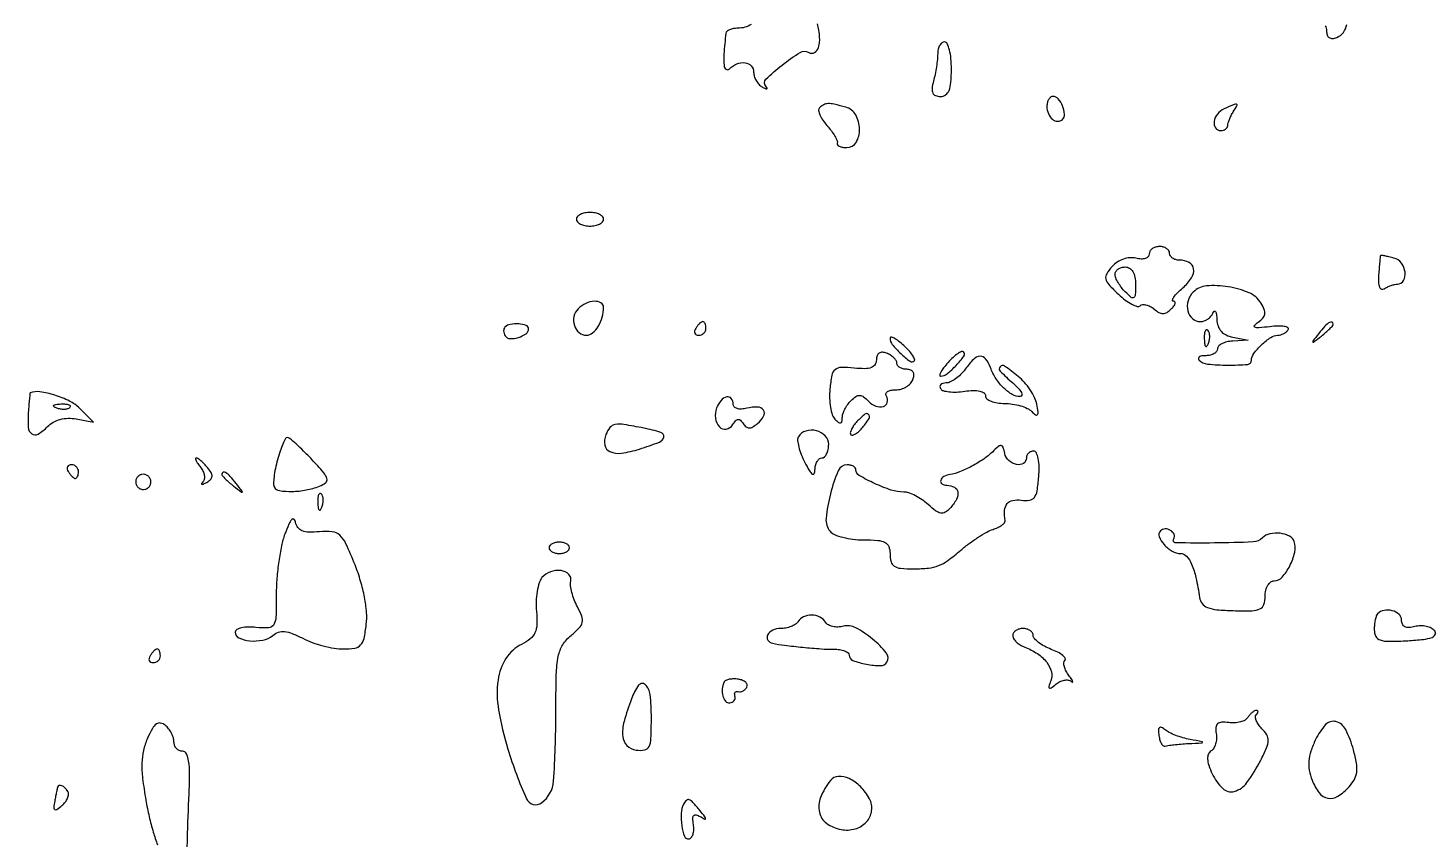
# Model space of a CAD drawing. Extents: x 0 to 5034, y 0 to 2560.
# Drawn here: x 3546.6 to 3751.9, y 1059 to 1178 of the extents above; entities that cross this region are included whole.
import ezdxf

# ---------------------------------------------------------------- set-up
doc = ezdxf.new("R2010")
doc.units = 0

msp = doc.modelspace()

# ---------------------------------------------------------------- linework, layer by layer
for points in [[(3652.640187, 1178.571598, -0.143217), (3650.685549, 1178, 0.04229), (3650.034408, 1177.944828, 0.058163), (3649.471265, 1177.779687, 0.072901), (3649.073091, 1177.53721, 0.195007), (3648.918758, 1177.25, 0.007854), (3648.637453, 1174.20739, 0.042918), (3648.652804, 1172.556579, 0.198732), (3648.950139, 1171.995671, 0.386831), (3649.417756, 1172.017756, -0.09543), (3650.551606, 1172.785358, -0.133839), (3651.756418, 1172.953584, -0.180009), (3652.644846, 1172.487019, -0.184818), (3653, 1171.559017, 0.076145), (3653.092602, 1170.954476, 0.055195), (3653.367188, 1170.330016, 0.055185), (3653.771811, 1169.780631, 0.076031), (3654.25, 1169.398692, 0.017104), (3654.701368, 1169.159104, 0.160169), (3654.916444, 1169.129641, 0.526853), (3654.96091, 1169.229347, 0.046402), (3654.763426, 1169.492915, -0.402328), (3654.793255, 1170.512301, -0.027782), (3657.164845, 1172.596423, -0.027322), (3659.810767, 1174.448824, -0.284778), (3661.08015, 1174.450465, 0.27196), (3661.905249, 1174.431898, 0.193797), (3662.500008, 1175.168334, 0.091159), (3662.677567, 1176.709501, 0.044728), (3662.368589, 1178.66756, 0.006719)], [(3736.822829, 1178.362708, -0.121584), (3737, 1177.644884, 0.080283), (3737.100868, 1177.020731, 0.166347), (3737.39607, 1176.632508, 0.163714), (3737.871107, 1176.502849, 0.077231), (3738.5, 1176.638374, 0.141983), (3739.472956, 1177.3757, 0.12377), (3739.964872, 1178.559129, 0.17433)], [(3570.015331, 1055.336438, -0.020218), (3569.971131, 1059.100505, -0.004136), (3570.217052, 1065.751064, 0.010717), (3570.287126, 1068.694784, 0.038989), (3570.146019, 1070.558416, 0.072392), (3569.811967, 1071.645848, 0.290011), (3569.25, 1072.001064, -0.109441), (3568.773121, 1072.106284, -0.099916), (3568.367188, 1072.404969, -0.095279), (3568.094958, 1072.851699, -0.089565), (3568, 1073.377555, 0.076584), (3567.906769, 1073.982668, 0.044465), (3567.623461, 1074.662953, 0.04323), (3567.208693, 1075.310208, 0.055501), (3566.718165, 1075.818939, 0.124682), (3566.0359, 1076.144012, 0.210864), (3565.428412, 1076.008752, 0.107308), (3564.827056, 1075.326251, 0.022945), (3564.117872, 1073.904163, 0.048243), (3563.528613, 1072.127849, 0.04915), (3563.29549, 1070.282689, 0.036852), (3563.400296, 1068.016498, 0.013619), (3563.869263, 1064.851925, 0.013244), (3564.363412, 1062.424745, 0.015538), (3564.963506, 1060.154359, 0.014545), (3565.581598, 1058.280195, 0.086483)]]:
    msp.add_lwpolyline(points, format="xyb")
for points in [[(3679.986345, 1174.25, -0.024706), (3679.938811, 1173.419939, -0.011588), (3679.799577, 1172.353125, -0.01145), (3679.601675, 1171.239365, -0.015772), (3679.369714, 1170.25, 0.035681), (3679.162127, 1169.173554, 0.136451), (3679.26462, 1168.5047, 0.199763), (3679.663717, 1168.130525, 0.089952), (3680.383369, 1168, 0.152451), (3681.143897, 1168.237405, 0.146424), (3681.648961, 1168.86857, 0.076801), (3681.923989, 1170.039046, 0.019374), (3682, 1172, 0.023598), (3681.92761, 1173.532944, 0.037669), (3681.70625, 1174.825, 0.04382), (3681.387127, 1175.748945, 0.295869), (3681, 1176, 0.169904), (3680.617382, 1175.866119, 0.093421), (3680.289739, 1175.485938, 0.074343), (3680.065702, 1174.91943, 0.055151)], [(3662.664485, 1166.331152, 0.234102), (3662.531619, 1165.937451, 0.065008), (3662.706814, 1165.290036, 0.051094), (3663.125595, 1164.516509, 0.034327), (3663.747818, 1163.726164, -0.022068), (3664.400583, 1162.937565, -0.03007), (3664.911859, 1162.169293, -0.03045), (3665.24351, 1161.510175, -0.196228), (3665.25, 1161.145012, 0.270003), (3665.288961, 1160.899951, 0.114844), (3665.561838, 1160.689472, 0.069812), (3666.043142, 1160.546405, 0.037401), (3666.662639, 1160.5, 0.264014), (3668.024288, 1161.272859, 0.141076), (3668.533499, 1163.202562, 0.122083), (3667.960608, 1165.311357, 0.20273), (3666.53043, 1166.427133, 0.009729), (3664.799892, 1166.856193, 0.06218), (3663.902296, 1166.945688, 0.116115), (3663.273482, 1166.781089, 0.074685)], [(3696, 1166.559017, 0.09848), (3696.213704, 1165.484534, 0.119858), (3696.817565, 1164.658465, 0.164168), (3697.58897, 1164.354327, 0.211971), (3698.291619, 1164.624952, 0.218914), (3698.58367, 1165.414306, 0.079214), (3698.298867, 1166.605117, 0.079209), (3697.65787, 1167.648401, 0.218838), (3696.893011, 1168, 0.15858), (3696.552406, 1167.889187, 0.097032), (3696.262322, 1167.576711, 0.078855), (3696.066453, 1167.110074, 0.060079)], [(3721.978997, 1166.179715, 0.120989), (3720.998254, 1165.416875, 0.130586), (3720.516974, 1164.307178, 0.194504), (3720.735267, 1163.394196, 0.242569), (3721.5, 1163, 0.073145), (3721.883267, 1163.05637, 0.086253), (3722.210748, 1163.220313, 0.098296), (3722.43258, 1163.463938, 0.131305), (3722.515313, 1163.75, -0.068485), (3722.574396, 1164.122815, -0.022619), (3722.759278, 1164.646875, -0.022043), (3723.019406, 1165.216374, -0.023301), (3723.32433, 1165.75, 0.011978), (3723.87078, 1166.657952, 0.476735), (3723.796493, 1166.848404, 0.180431), (3723.471187, 1166.832825, 0.003847)], [(3627, 1150, 0.191087), (3627.151477, 1149.618118, 0.088204), (3627.5875, 1149.29375, 0.068025), (3628.234582, 1149.073693, 0.048028), (3629, 1149, 0.048028), (3629.765418, 1149.073693, 0.068025), (3630.4125, 1149.29375, 0.088204), (3630.848523, 1149.618118, 0.191087), (3631, 1150, 0.191087), (3630.848523, 1150.381882, 0.088204), (3630.4125, 1150.70625, 0.068025), (3629.765418, 1150.926307, 0.048028), (3629, 1151, 0.048028), (3628.234582, 1150.926307, 0.068025), (3627.5875, 1150.70625, 0.088204), (3627.151477, 1150.381882, 0.191087)], [(3711, 1144.883369, -0.195066), (3710.844363, 1144.499613, -0.124829), (3710.42919, 1144.244018, -0.087269), (3709.800753, 1144.162263, -0.052811), (3709.056817, 1144.274891, 0.085066), (3708.18041, 1144.350497, 0.062439), (3707.224194, 1144.148302, 0.060097), (3706.310351, 1143.703308, 0.065602), (3705.558311, 1143.064433, 0.045998), (3704.765911, 1142.008189, 0.197231), (3704.641374, 1141.247316, 0.131443), (3705.075918, 1140.429901, 0.016653), (3706.497551, 1139.002301, 0.02582), (3707.50142, 1138.152351, 0.040381), (3708.453779, 1137.541633, 0.04814), (3709.236782, 1137.216762, 0.277426), (3709.654048, 1137.320714, -0.175442), (3710.010671, 1137.487756, -0.081264), (3710.528203, 1137.450703, -0.065427), (3711.121749, 1137.224364, -0.049476), (3711.700372, 1136.833706, 0.048345), (3712.427789, 1136.340196, 0.126394), (3713.035454, 1136.186302, 0.136223), (3713.613169, 1136.348799, 0.060179), (3714.242382, 1136.842382, 0.035183), (3714.629114, 1137.287738, 0.09716), (3714.809378, 1137.65995, 0.232736), (3714.761839, 1137.89443, 0.232413), (3714.54699, 1138, -0.487831), (3714.416816, 1138.16667, -0.094273), (3714.60397, 1138.57191, -0.041272), (3715.135101, 1139.198489, -0.01768), (3715.938808, 1139.946928, 0.06912), (3717.202086, 1141.392142, 0.177459), (3717.512567, 1142.723891, 0.246619), (3716.871921, 1143.64876, 0.120936), (3715.440983, 1144, -0.067639), (3714.890182, 1144.074854, -0.08433), (3714.423289, 1144.29375, -0.09965), (3714.111069, 1144.61866, -0.142666), (3714, 1145, 0.148195), (3713.884432, 1145.381354, 0.098894), (3713.559375, 1145.70625, 0.082425), (3713.073457, 1145.925306, 0.064853), (3712.5, 1146, 0.072803), (3711.926814, 1145.916096, 0.087528), (3711.440625, 1145.67199, 0.100509), (3711.115603, 1145.30919, 0.133328)], [(3744.918758, 1144.65638, 0.094071), (3744.881452, 1144.532066, 0.001359), (3744.803101, 1143.760793, 0.003689), (3744.721031, 1142.862843, 0.002418), (3744.639115, 1141.827171, 0.028419), (3744.620675, 1140.759522, 0.08814), (3744.774067, 1140.058368, 0.209436), (3745.074256, 1139.769207, 0.234695), (3745.470357, 1139.811858, -0.033081), (3745.930864, 1140.064734, -0.025327), (3746.463289, 1140.280727, -0.025891), (3746.984524, 1140.432292, -0.053622), (3747.404671, 1140.484687, 0.265995), (3748.285344, 1141.008854, 0.162756), (3748.521709, 1142.229384, 0.126107), (3747.977331, 1143.583352, 0.172132), (3746.898302, 1144.316344, 0.008205), (3746.164724, 1144.495372, 0.013212), (3745.533761, 1144.621002, 0.00693), (3745.010378, 1144.703455, 0.31869)], [(3709, 1140.428571, -0.011727), (3708.964852, 1138.930192, -0.229834), (3708.75, 1138.535714, -0.34307), (3708.376683, 1138.550927, -0.020927), (3707.5, 1139.357143, -0.032161), (3706.925966, 1140.010186, -0.032192), (3706.440625, 1140.73125, -0.03396), (3706.10227, 1141.413868, -0.098387), (3706, 1141.928571, -0.138775), (3706.115627, 1142.337148, -0.100075), (3706.440625, 1142.685268, -0.085667), (3706.926711, 1142.919674, -0.069717), (3707.5, 1143, -0.142149), (3708.124838, 1142.818697, -0.12005), (3708.604167, 1142.321429, -0.087552), (3708.902949, 1141.51151, -0.044719)], [(3717.468523, 1139.325666, 0.125274), (3716.704023, 1138.039077, 0.132302), (3716.669051, 1136.571441, 0.154278), (3717.356248, 1135.438922, 0.181778), (3718.523655, 1135, 0.086029), (3719.062027, 1135.093322, 0.06511), (3719.596779, 1135.367188, 0.06462), (3720.04707, 1135.772117, 0.081631), (3720.337719, 1136.25, -0.122713), (3720.534399, 1136.521041, -0.455497), (3720.717133, 1136.492306, -0.109892), (3720.85991, 1136.090069, -0.021501), (3720.921053, 1135.319551, 0.073878), (3721.101091, 1134.350425, 0.099491), (3721.55067, 1133.582234, 0.096852), (3722.272871, 1133.033366, 0.06672), (3723.25, 1132.705733), (3725.5, 1132.272364), (3723.25, 1132.136182, 0.042203), (3722.388702, 1132.010581, 0.059684), (3721.660937, 1131.746253, 0.076309), (3721.165716, 1131.392756, 0.202329), (3721, 1131, -0.163305), (3720.872, 1130.618547, -0.096011), (3720.510417, 1130.29375, -0.077243), (3719.970776, 1130.074296, -0.05808), (3719.333333, 1130, 0.037346), (3718.736752, 1129.955378, 0.105093), (3718.347008, 1129.809242, 0.242365), (3718.222203, 1129.594803, 0.212339), (3718.316056, 1129.35061, 0.174159), (3719.560062, 1128.764136, 0.022975), (3722.518859, 1128.616845, 0.019641), (3725.443545, 1128.720656, 0.392694), (3726.000598, 1129.321429, -0.163419), (3726.331246, 1130.308453, -0.040872), (3727.478988, 1131.59376, -0.041201), (3728.829181, 1132.680756, -0.149977), (3729.869554, 1133, 0.071014), (3730.294351, 1133.060639, 0.05281), (3730.733268, 1133.240598, 0.053331), (3731.119706, 1133.505648, 0.077523), (3731.38817, 1133.819056, 0.420001), (3731.31939, 1134.098081, 0.094205), (3730.806503, 1134.282978, 0.047824), (3729.889654, 1134.340419, 0.022091), (3728.697187, 1134.248201, -0.008757), (3727.094074, 1134.081132, -0.113826), (3726.504134, 1134.164478, -0.529989), (3726.445099, 1134.417673, -0.054518), (3727, 1134.900679, 0.059421), (3727.677647, 1135.502269, 0.148142), (3727.952101, 1136.097656, 0.131761), (3727.865364, 1136.792322, 0.042844), (3727.391174, 1137.721533, 0.154052), (3725.64397, 1139.216016, 0.060478), (3722.564111, 1140.105266, 0.060869), (3719.413025, 1140.227238, 0.177453)], [(3627.278145, 1136.878145, 0.141741), (3626.655725, 1135.749012, 0.132621), (3626.710515, 1134.42999, 0.144227), (3627.406255, 1133.394682, 0.174907), (3628.5, 1133, 0.179138), (3629.384132, 1133.327265, 0.078215), (3630.207596, 1134.29377, 0.067999), (3630.798121, 1135.638615, 0.069604), (3631, 1137.081787, 0.271986), (3630.611034, 1137.74394, 0.14174), (3629.646323, 1137.966713, 0.095647), (3628.380278, 1137.649668, 0.08755)], [(3616.527186, 1134.193853, 0.126718), (3616.384342, 1133.951895, 0.07666), (3616.341558, 1133.61998, 0.068433), (3616.401535, 1133.251796, 0.063947), (3616.559212, 1132.904194, 0.251502), (3617.262296, 1132.49748, 0.081215), (3618.495327, 1132.659209, 0.080596), (3619.619821, 1133.207039, 0.24382), (3620, 1133.940322, 0.321455), (3619.652963, 1134.424334, 0.063543), (3618.544228, 1134.648844, 0.058963), (3617.30547, 1134.593169, 0.156944)], [(3644.5, 1134, 0.082592), (3644.343488, 1133.6179, 0.161196), (3644.3746, 1133.29375, 0.182303), (3644.586039, 1133.078288, 0.108972), (3644.940983, 1133, 0.093332), (3645.345238, 1133.076123, 0.09642), (3645.688914, 1133.29375, 0.099167), (3645.918938, 1133.618444, 0.105053), (3646, 1134, 0.042167), (3645.967655, 1134.382849, 0.061769), (3645.870461, 1134.70625, 0.081139), (3645.727648, 1134.92554, 0.210953), (3645.559017, 1135, 0.151918), (3645.34829, 1134.934461, 0.038439), (3645.066025, 1134.70625, 0.035638), (3644.768994, 1134.382774, 0.029505)], [(3719.078947, 1132.416667, 0.018894), (3719.137993, 1131.670344, 0.168741), (3719.279315, 1131.37858, 0.470617), (3719.461564, 1131.395823, 0.054073), (3719.683114, 1131.8125, 0.051402), (3719.839148, 1132.359369, 0.05415), (3719.876576, 1132.916927, 0.060344), (3719.797407, 1133.402231, 0.126455), (3719.604167, 1133.729167, 0.296942), (3719.385309, 1133.77538, 0.208169), (3719.200665, 1133.592839, 0.077125), (3719.089945, 1133.112848, 0.028489)], [(3735.872445, 1133.25, 0.001576), (3734.99236, 1132.120493, 0.377591), (3735, 1132, 0.377591), (3735.120493, 1131.99236, 0.001576), (3736.25, 1132.872445, 0.012436), (3736.920402, 1133.425681, 0.017649), (3737.485938, 1133.952641, 0.013803), (3737.91885, 1134.410139, 0.184603), (3738, 1134.622445, 0.307699), (3737.806605, 1134.90695, 0.241985), (3737.426111, 1134.869516, 0.065617), (3736.76332, 1134.306759, 0.017685)], [(3673, 1132.583559, 0.171742), (3673.331997, 1131.645514, 0.033166), (3674.573766, 1130.303555, 0.030856), (3675.926539, 1129.172992, 0.370665), (3676.55375, 1129.220417, 0.312473), (3676.606528, 1129.510985, 0.042906), (3676.288273, 1130.07755, 0.036839), (3675.741933, 1130.765449, 0.0226), (3675.006131, 1131.494452, 0.018783), (3674.235479, 1132.140936, 0.040791), (3673.589301, 1132.56328, 0.078427), (3673.159202, 1132.715826, 0.469284)], [(3671, 1129.393249, -0.139493), (3670.801894, 1128.696971, -0.165915), (3670.276446, 1128.265444, -0.090935), (3669.316022, 1128.093292, -0.023947), (3667.75, 1128.174634, 0.025407), (3665.810719, 1128.269691, 0.178119), (3664.937499, 1127.946614, 0.170822), (3664.462043, 1127.126728, 0.022961), (3664.177158, 1125.122842, 0.031458), (3664.132688, 1123.751318, 0.034135), (3664.264298, 1122.422577, 0.036398), (3664.53546, 1121.313229, 0.118779), (3664.927158, 1120.672842, 0.030703), (3665.435811, 1120.223095, 0.214621), (3665.75, 1120.146276, 0.303498), (3665.943707, 1120.334995, 0.052326), (3666, 1120.871429, -0.078275), (3666.091201, 1121.450428, -0.03809), (3666.375545, 1122.14492, -0.036582), (3666.789191, 1122.838316, -0.043625), (3667.278451, 1123.421308, -0.045358), (3667.99312, 1124.016874, -0.161523), (3668.557497, 1124.181495, -0.155712), (3669.121292, 1123.978622, -0.041294), (3669.838398, 1123.327912, 0.113633), (3670.898214, 1122.613473, 0.162059), (3672.023108, 1122.56223, 0.2682), (3672.598639, 1123.154664, 0.202823), (3672.457295, 1124.069098, -0.207438), (3672.406083, 1124.421036, -0.179816), (3672.624377, 1124.726548, -0.102123), (3673.126303, 1124.933466, -0.046904), (3673.833994, 1125, 0.07063), (3674.623256, 1125.11205, 0.063468), (3675.381698, 1125.440625, 0.066821), (3675.996109, 1125.926422, 0.100819), (3676.361626, 1126.5, 0.075244), (3676.496694, 1127.114961, 0.151899), (3676.382077, 1127.592642, 0.166113), (3676.027855, 1127.893789, 0.094119), (3675.468615, 1128, -0.058897), (3674.90695, 1128.066391, -0.07791), (3674.431406, 1128.262322, -0.096447), (3674.112855, 1128.552385, -0.161346), (3674, 1128.893011, 0.13875), (3673.891374, 1129.276919, 0.061199), (3673.559375, 1129.692784, 0.053891), (3673.073796, 1130.075237, 0.048303), (3672.5, 1130.361626, 0.076526), (3671.875542, 1130.497111, 0.159883), (3671.399677, 1130.372464, 0.166535), (3671.102597, 1129.995543, 0.084563)], [(3681.505548, 1129.006131, 0.018783), (3680.859064, 1128.235479, 0.040791), (3680.43672, 1127.589301, 0.078427), (3680.284174, 1127.159202, 0.469284), (3680.416441, 1127, 0.171742), (3681.354486, 1127.331997, 0.033166), (3682.696445, 1128.573766, 0.030856), (3683.827008, 1129.926539, 0.370665), (3683.779583, 1130.55375, 0.312473), (3683.489015, 1130.606528, 0.042906), (3682.92245, 1130.288273, 0.036839), (3682.234551, 1129.741933, 0.0226)], [(3684, 1128, -0.040014), (3683.349529, 1127.234762, -0.040678), (3682.588814, 1126.5875, -0.043961), (3681.835347, 1126.140124, -0.112458), (3681.220224, 1126, 0.063789), (3680.745292, 1125.939162, 0.134967), (3680.426357, 1125.755227, 0.191536), (3680.310946, 1125.482916, 0.144993), (3680.396955, 1125.166731, 0.190128), (3680.790281, 1124.872993, 0.039397), (3681.654849, 1124.709473, 0.036223), (3682.752721, 1124.670198, 0.027275), (3683.955972, 1124.78023, -0.029017), (3685.202663, 1124.88986, -0.061407), (3686.16687, 1124.799964, -0.097873), (3686.780421, 1124.532749, -0.246021), (3687, 1124.113499, 0.227402), (3687.204522, 1123.687061, 0.074612), (3687.8225, 1123.32709, 0.056802), (3688.727747, 1123.081401, 0.037903), (3689.8, 1123, -0.03742), (3690.958296, 1122.913192, -0.034529), (3692.123124, 1122.654376, -0.036353), (3693.128678, 1122.275486, -0.088323), (3693.776591, 1121.823409, 0.036173), (3694.348514, 1121.328751, 0.420848), (3694.612021, 1121.370175, 0.190697), (3694.707595, 1121.758536, 0.013672), (3694.524149, 1122.874607, 0.065686), (3694.195231, 1123.862392, 0.033841), (3693.546237, 1124.995157, 0.03294), (3692.708588, 1126.088408, 0.042499), (3691.797558, 1126.965118, 0.017853), (3689.806604, 1128.464726, 0.388523), (3689.140239, 1128.376729, 0.388808), (3689.169312, 1127.705529, 0.017856), (3690.992686, 1126.006343, -0.02463), (3691.798996, 1125.234288, -0.065244), (3692.266799, 1124.589363, -0.183464), (3692.320785, 1124.18995, -0.348753), (3692.081581, 1124, -0.130808), (3690.913233, 1124.31098, -0.063281), (3689.669334, 1125.250081, -0.056358), (3688.544499, 1126.626548, -0.052689), (3687.725431, 1128.25, 0.070513), (3687.021727, 1129.52968, 0.253808), (3686.203688, 1129.904962, 0.183565), (3685.231584, 1129.459023, 0.038291)], [(3546.918758, 1124.533022, 0.277193), (3546.883177, 1124.485621, 0.000809), (3546.801169, 1123.680413, 0.004248), (3546.716974, 1122.761646, 0.002601), (3546.632537, 1121.676895, 0.035462), (3546.629069, 1119.49211, 0.220348), (3547.155486, 1118.535505, 0.30667), (3548.070995, 1118.499935, 0.057338), (3549.457283, 1119.60014, -0.070014), (3550.301601, 1120.236149, -0.060681), (3551.330048, 1120.652399, -0.058252), (3552.469746, 1120.821148, -0.054932), (3553.6412, 1120.728257), (3556.206594, 1120.237851), (3554.154163, 1122.290281, 0.081763), (3552.678255, 1123.348932, 0.039645), (3550.515257, 1124.212419, 0.038843), (3548.341671, 1124.705162, 0.133623)], [(3647.574206, 1122.332783, 0.124714), (3647.39521, 1120.826271, 0.158683), (3647.993908, 1119.569683, 0.250724), (3648.990457, 1119.239318, 0.214714), (3649.916641, 1119.865122, -0.041863), (3650.349651, 1120.450048, -0.183449), (3650.723035, 1120.647771, -0.225382), (3651.082698, 1120.528895, -0.063748), (3651.464028, 1120.058204, 0.076923), (3651.882124, 1119.568934, 0.180221), (3652.32666, 1119.404891, 0.135902), (3652.860259, 1119.554435, 0.03735), (3653.578017, 1120.064749, 0.090169), (3654.46811, 1121.12533, 0.291784), (3654.424715, 1122.002406, 0.236326), (3653.548896, 1122.468905, 0.070381), (3651.999004, 1122.289489, -0.049856), (3651.224988, 1122.167635, -0.086541), (3650.580515, 1122.242817, -0.126681), (3650.158725, 1122.496111, -0.196983), (3650, 1122.883369, 0.165673), (3649.716095, 1123.716674, 0.292232), (3649.057068, 1123.953837, 0.16621), (3648.216869, 1123.435697, 0.08077)], [(3552.729167, 1122.395833, -0.126455), (3552.402231, 1122.202593, -0.060344), (3551.916927, 1122.123424, -0.05415), (3551.359369, 1122.160852, -0.051402), (3550.8125, 1122.316886, -0.054073), (3550.395823, 1122.538436, -0.470617), (3550.37858, 1122.720685, -0.168741), (3550.670344, 1122.862007, -0.018894), (3551.416667, 1122.921053, -0.028489), (3552.112848, 1122.910055, -0.077125), (3552.592839, 1122.799335, -0.208169), (3552.77538, 1122.614691, -0.296942)], [(3668.14912, 1120.333354, 0.030784), (3667.665016, 1119.738815, 0.046872), (3667.32971, 1119.164101, 0.058712), (3667.173119, 1118.687077, 0.251429), (3667.256619, 1118.410048, 0.277016), (3667.523352, 1118.343381, 0.06589), (3667.957819, 1118.54114, 0.049393), (3668.474366, 1118.939923, 0.03049), (3669, 1119.5, 0.033056), (3669.933817, 1120.789846, 0.352711), (3669.862978, 1121.389296, 0.383541), (3669.290482, 1121.413651, 0.033993)], [(3631.335833, 1118.432783, 0.132139), (3631.174741, 1116.884179, 0.256307), (3631.916205, 1115.930623, 0.139363), (3633.622689, 1115.705571, 0.039851), (3636.25, 1116.308221, 0.014756), (3639.184333, 1117.328569, 0.256832), (3639.816396, 1118.073157, 0.38898), (3639.411626, 1118.747044, 0.022644), (3636.875, 1119.375, 0.009138), (3633.978755, 1119.899395, 0.08252), (3632.695742, 1119.894491, 0.180039), (3631.929919, 1119.451167, 0.081021)], [(3659.564324, 1118.104078, 0.166079), (3659.444046, 1117.57716, 0.034908), (3659.610522, 1116.632948, 0.033038), (3659.969884, 1115.512471, 0.026088), (3660.499146, 1114.354078, 0.01323), (3661.180181, 1113.128492, 0.100571), (3661.620441, 1112.640598, 0.482926), (3661.881516, 1112.711053, 0.10132), (3661.993839, 1113.25, -0.055175), (3662.070324, 1113.919433, -0.074587), (3662.29194, 1114.485938, -0.093877), (3662.617977, 1114.866026, -0.170265), (3663, 1115, 0.191087), (3663.381882, 1115.151477, 0.088204), (3663.70625, 1115.5875, 0.068025), (3663.926307, 1116.234582, 0.048028), (3664, 1117, 0.194258), (3663.499361, 1118.23997, 0.140762), (3662.195576, 1118.992779, 0.136497), (3660.659858, 1118.950741, 0.181592)], [(3583.175399, 1114.75, 0.016288), (3582.867916, 1113.450637, 0.020737), (3582.673725, 1112.234375, 0.019204), (3582.594273, 1111.223761, 0.136488), (3582.705824, 1110.75, 0.234132), (3583.476171, 1110.213569, 0.041457), (3585.284334, 1110.095096, 0.041525), (3587.39704, 1110.308016, 0.047925), (3589.342282, 1110.865742, 0.077803), (3590.241944, 1111.393222, 0.301189), (3590.423826, 1111.980954, 0.108394), (3589.950281, 1112.845877, 0.008623), (3588.191072, 1114.795457, 0.008854), (3587.002722, 1116.02327, 0.01291), (3585.909423, 1117.058665, 0.008389), (3584.970328, 1117.875043, 0.176506), (3584.627382, 1118, 0.274204), (3584.360456, 1117.841714, 0.020036), (3583.965655, 1117.045312, 0.023498), (3583.554617, 1115.995455, 0.015313)], [(3688, 1115.872639, -0.04767), (3686.73287, 1114.83754, -0.025019), (3684.985573, 1113.790979, -0.024759), (3683.197169, 1112.948771, -0.065539), (3681.833333, 1112.586367, 0.09059), (3680.897828, 1112.287194, 0.196279), (3680.423986, 1111.716522, 0.337929), (3680.605271, 1111.214333, 0.144136), (3681.333333, 1111, -0.123958), (3682.433961, 1110.72288, -0.240518), (3682.936956, 1109.996126, -0.162749), (3682.727339, 1108.902203, -0.059913), (3681.787106, 1107.61718, -0.072332), (3681.076116, 1107.048057, -0.176563), (3680.425925, 1106.929012, -0.120099), (3679.681638, 1107.250282, -0.025876), (3678.598544, 1108.159386, 0.036115), (3677.723605, 1108.863774, 0.032915), (3676.729683, 1109.45932, 0.034511), (3675.768189, 1109.871537, 0.084205), (3675.010803, 1110, -0.079631), (3673.17855, 1110.293671, -0.029172), (3670.731173, 1111.26036, -0.022675), (3668.487098, 1112.428217, -0.264738), (3668.007802, 1113.25, 0.167496), (3667.905828, 1113.536169, 0.093697), (3667.622353, 1113.779687, 0.074927), (3667.201912, 1113.94436, 0.05599), (3666.706592, 1114, 0.301203), (3665.407434, 1113.139293, 0.037121), (3664.261025, 1109.752061, 0.03827), (3663.621225, 1106.146903, 0.200593), (3664.19777, 1104.261702, 0.122431), (3664.858988, 1103.775105, 0.035006), (3666.07633, 1103.370625, 0.032982), (3667.561287, 1103.092939, 0.02974), (3669.122445, 1103, -0.018449), (3671.193089, 1102.92357, -0.100943), (3672.265306, 1102.621053, -0.182766), (3672.808795, 1102.017467, -0.093146), (3673, 1101, 0.059941), (3673.1456, 1099.789839, 0.192315), (3673.60827, 1099.141031, 0.123975), (3674.54342, 1098.826302, 0.019491), (3676.5, 1098.75, 0.025364), (3678.641794, 1098.858719, 0.069053), (3680.113567, 1099.217827, 0.063914), (3681.495672, 1099.981621, 0.019443), (3683.372282, 1101.472645, -0.017741), (3684.608259, 1102.461545, -0.01628), (3685.946444, 1103.390395, -0.016533), (3687.19431, 1104.140341, -0.050229), (3688.101969, 1104.532364, 0.033246), (3688.806024, 1104.808523, 0.047082), (3689.384941, 1105.151121, 0.056918), (3689.771141, 1105.505297, 0.217417), (3689.861265, 1105.81094, -0.051578), (3689.802586, 1107.339783, -0.153036), (3690.176186, 1108.307543, -0.182387), (3690.98197, 1108.788204, -0.078965), (3692.25, 1108.812858, 0.066626), (3693.46323, 1108.806663, 0.203389), (3694.159241, 1109.213772, 0.121695), (3694.5612, 1110.169722, 0.018318), (3694.810365, 1112.25, 0.024401), (3694.860727, 1113.740147, 0.045629), (3694.732922, 1114.939045, 0.063099), (3694.461775, 1115.747962, 0.287917), (3694.060365, 1116, 0.093209), (3693.655593, 1115.923882, 0.096383), (3693.311482, 1115.70625, 0.099191), (3693.08117, 1115.381555, 0.10519), (3693, 1115, -0.261449), (3692.554832, 1114.206846, -0.191893), (3691.540015, 1114.033981, -0.135623), (3690.407483, 1114.623668, -0.159035), (3689.823324, 1115.678593, 0.029563), (3689.591442, 1116.589017, 0.297397), (3689.302044, 1116.82504, 0.208518), (3688.884166, 1116.693427, 0.01599)], [(3571.868879, 1113.657991, -0.059816), (3572.239506, 1113.083858, -0.070874), (3572.437715, 1112.469816, -0.083091), (3572.440463, 1111.911524, -0.144798), (3572.241324, 1111.497665, 0.051532), (3572.050748, 1111.237981, 0.539115), (3572.099215, 1111.139852, 0.145908), (3572.32953, 1111.17859, 0.016746), (3572.798558, 1111.428702, 0.06466), (3573.372512, 1111.867315, 0.184594), (3573.57584, 1112.31771, 0.150137), (3573.445068, 1112.854248, 0.03892), (3572.926114, 1113.589028, 0.019407), (3572.441126, 1114.129294, 0.024812), (3571.952218, 1114.585527, 0.024047), (3571.517621, 1114.918068, 0.152428), (3571.255111, 1115, 0.437369), (3571.155018, 1114.891735, 0.087861), (3571.229155, 1114.605785, 0.04512), (3571.476182, 1114.173471, 0.020857)], [(3552.5, 1113, 0.029505), (3552.768994, 1112.617226, 0.035638), (3553.066025, 1112.29375, 0.038439), (3553.34829, 1112.065539, 0.151918), (3553.559017, 1112, 0.210953), (3553.727648, 1112.07446, 0.081139), (3553.870461, 1112.29375, 0.061769), (3553.967655, 1112.617151, 0.042167), (3554, 1113, 0.105053), (3553.918938, 1113.381556, 0.099167), (3553.688914, 1113.70625, 0.09642), (3553.345238, 1113.923877, 0.093332), (3552.940983, 1114, 0.108972), (3552.586039, 1113.921712, 0.182303), (3552.3746, 1113.70625, 0.161196), (3552.343488, 1113.3821, 0.082592)], [(3575, 1112.622445, 0.184603), (3575.08115, 1112.410139, 0.013803), (3575.514062, 1111.952641, 0.017649), (3576.079598, 1111.425681, 0.012436), (3576.75, 1110.872445, 0.001576), (3577.879507, 1109.99236, 0.377591), (3578, 1110, 0.377591), (3578.00764, 1110.120493, 0.001576), (3577.127555, 1111.25, 0.017685), (3576.23668, 1112.306759, 0.065617), (3575.573889, 1112.869516, 0.241985), (3575.193395, 1112.90695, 0.307699)], [(3562.552786, 1112.08541, 0.099038), (3562.401684, 1111.679226, 0.097945), (3562.417584, 1111.244476, 0.097945), (3562.597789, 1110.848514, 0.099038), (3562.91459, 1110.552786, 0.099038), (3563.320774, 1110.401684, 0.097945), (3563.755524, 1110.417584, 0.097945), (3564.151486, 1110.597789, 0.099038), (3564.447214, 1110.91459, 0.099038), (3564.598316, 1111.320774, 0.097945), (3564.582416, 1111.755524, 0.097945), (3564.402211, 1112.151486, 0.099038), (3564.08541, 1112.447214, 0.099038), (3563.679226, 1112.598316, 0.097945), (3563.244476, 1112.582416, 0.097945), (3562.848514, 1112.402211, 0.099038)], [(3589.078947, 1108.416667, 0.018894), (3589.137993, 1107.670344, 0.168741), (3589.279315, 1107.37858, 0.470617), (3589.461564, 1107.395823, 0.054073), (3589.683114, 1107.8125, 0.051402), (3589.839148, 1108.359369, 0.05415), (3589.876576, 1108.916927, 0.060344), (3589.797407, 1109.402231, 0.126455), (3589.604167, 1109.729167, 0.296942), (3589.385309, 1109.77538, 0.208169), (3589.200665, 1109.592839, 0.077125), (3589.089945, 1109.112848, 0.028489)], [(3584.25, 1103.824992, 0.03525), (3583.769623, 1102.126106, 0.015686), (3583.367188, 1099.832961, 0.015436), (3583.091371, 1097.369222, 0.020157), (3583, 1095.103636, -0.007781), (3582.946258, 1091.650352, -0.128387), (3582.623291, 1090.554076, -0.251532), (3581.867217, 1090.104882, -0.036954), (3580.024829, 1090.161344, 0.031369), (3578.880287, 1090.209207, 0.049411), (3577.904686, 1090.091901, 0.064528), (3577.219103, 1089.843752, 0.263191), (3576.985218, 1089.48671, 0.310235), (3577.497491, 1088.62514, 0.085689), (3579.102066, 1088.195246, 0.071929), (3581.037897, 1088.297556, 0.124719), (3582.483207, 1088.986063, -0.093873), (3583.307605, 1089.442368, -0.103954), (3584.211698, 1089.543289, -0.071572), (3585.335522, 1089.269583, -0.023867), (3586.878505, 1088.562827, 0.032866), (3588.250199, 1087.964132, 0.022375), (3589.876616, 1087.459081, 0.022603), (3591.496941, 1087.111775, 0.041511), (3592.840934, 1087, 0.03925), (3594.497525, 1087.130242, 0.166235), (3595.364694, 1087.58875, 0.136924), (3595.863325, 1088.540002, 0.023613), (3596.19768, 1090.567552, 0.048951), (3596.230945, 1092.375809, 0.026777), (3595.936712, 1094.575506, 0.024934), (3595.363772, 1096.954116, 0.023353), (3594.546506, 1099.317552, 0.011918), (3593.214015, 1102.439067, 0.098637), (3592.317757, 1103.68412, 0.164579), (3591.206417, 1104.185752, 0.049477), (3589.32552, 1104.183665, -0.028571), (3587.793844, 1104.117983, -0.091829), (3586.79714, 1104.317345, -0.140601), (3586.178595, 1104.797332, -0.109858), (3585.836099, 1105.579654, 0.165867), (3585.592704, 1106.002242, 0.409685), (3585.269099, 1105.983401, 0.083246), (3584.825503, 1105.289614, 0.014184)], [(3712.648156, 1104.314823, 0.296788), (3712.472269, 1103.483021, 0.090113), (3713.177038, 1102.329302, 0.07625), (3714.376435, 1101.33843, 0.135386), (3715.603393, 1101, -0.214179), (3716.48192, 1100.605582, -0.079812), (3717.226023, 1099.438376, -0.04852), (3717.858063, 1097.474011, -0.017152), (3718.387923, 1094.562671, 0.130679), (3718.772952, 1093.66606, 0.133511), (3719.549805, 1093.087847, 0.071058), (3720.927321, 1092.761655, 0.016163), (3723.328274, 1092.621488, 0.011715), (3726.065882, 1092.614474, 0.101998), (3727.245751, 1092.883473, 0.212474), (3727.811828, 1093.522903, 0.076712), (3728.000775, 1094.75, -0.057609), (3728.099959, 1095.610573, -0.076872), (3728.393701, 1096.339062, -0.095784), (3728.828581, 1096.827254, -0.164486), (3729.339485, 1097, 0.216116), (3730.495942, 1097.524348, 0.062274), (3731.623564, 1099.190264, 0.060823), (3732.347469, 1101.178617, 0.140967), (3732.265008, 1102.75, 0.195094), (3731.5659, 1103.550538, 0.087759), (3730.206042, 1103.960064, 0.083084), (3728.712532, 1103.887809, 0.143797), (3727.630188, 1103.296855, -0.188428), (3726.232212, 1102.684408, -0.007478), (3720.557214, 1102.539854, -0.006723), (3714.92884, 1102.556372, -0.581891), (3714.598812, 1103.159881, 0.243577), (3714.648255, 1103.811548, 0.159866), (3714.141863, 1104.389881, 0.138858), (3713.330668, 1104.604481, 0.194413)], [(3623, 1101.833333, 0.17482), (3623.114688, 1101.515341, 0.093122), (3623.440625, 1101.244792, 0.073362), (3623.926139, 1101.06169, 0.053595), (3624.5, 1101, 0.053595), (3625.073861, 1101.06169, 0.073362), (3625.559375, 1101.244792, 0.093122), (3625.885312, 1101.515341, 0.17482), (3626, 1101.833333, 0.17482), (3625.885312, 1102.151326, 0.093122), (3625.559375, 1102.421875, 0.073362), (3625.073861, 1102.604977, 0.053595), (3624.5, 1102.666667, 0.053595), (3623.926139, 1102.604977, 0.073362), (3623.440625, 1102.421875, 0.093122), (3623.114688, 1102.151326, 0.17482)], [(3621.96276, 1097.455129, 0.099667), (3621.550609, 1096.689897, 0.03305), (3621.259452, 1095.442427, 0.031387), (3621.112185, 1093.981491, 0.030923), (3621.147768, 1092.506256, -0.027783), (3621.206867, 1090.562267, -0.099661), (3620.932547, 1089.357198, -0.12134), (3620.248546, 1088.483096, -0.051129), (3618.978696, 1087.681402, 0.135895), (3616.661776, 1085.603337, 0.110201), (3615.512903, 1082.456368, 0.075266), (3615.59918, 1078.083227, 0.031409), (3616.963382, 1072.328797, 0.030676), (3619.676133, 1065.053504, 0.479524), (3621.913812, 1064.462323, 0.219848), (3623.65785, 1067.639549, 0.017302), (3624, 1077.523966, -0.005651), (3624.064586, 1083.238793, -0.042354), (3624.354328, 1085.929726, -0.090908), (3625.008424, 1087.600085, -0.084094), (3626.226464, 1088.982296, 0.029392), (3627.426882, 1090.07712, 0.139473), (3627.864645, 1090.887184, 0.145494), (3627.800919, 1091.787387, 0.032953), (3627.161611, 1093.198028, -0.029426), (3626.690613, 1094.218112, -0.02934), (3626.342106, 1095.287422, -0.030686), (3626.151077, 1096.254372, -0.09258), (3626.185146, 1096.922602, 0.262652), (3625.895603, 1097.936663, 0.164847), (3624.756636, 1098.489957, 0.118072), (3623.193725, 1098.317975, 0.13415)], [(3744.5, 1092.166667, 0.116333), (3744.306684, 1091.854015, 0.028455), (3744.146875, 1091.265738, 0.02762), (3744.036774, 1090.552386, 0.024482), (3744, 1089.801802, 0.122306), (3744.236582, 1088.849099, 0.195421), (3744.870273, 1088.317497, 0.081392), (3746.165388, 1088.122275, 0.01112), (3748.908432, 1088.218469, 0.012148), (3751.212238, 1088.406851, 0.060076), (3752.478423, 1088.697837, 0.19929), (3752.938532, 1089.117388, 0.289555), (3752.871664, 1089.646765, 0.106176), (3752.365306, 1090.047843, 0.061054), (3751.627418, 1090.305858, 0.056887), (3750.784346, 1090.391103, 0.060799), (3749.963232, 1090.280134, -0.049982), (3749.111456, 1090.146259, -0.125944), (3748.499978, 1090.266748, -0.170779), (3748.133622, 1090.631655, -0.112746), (3748, 1091.216702, 0.207314), (3747.632869, 1092.064095, 0.122632), (3746.654394, 1092.610231, 0.110905), (3745.4515, 1092.663346, 0.15334)], [(3659.5, 1091, -0.111412), (3659.123976, 1090.616444, -0.050262), (3658.49335, 1090.29375, -0.046318), (3657.729296, 1090.074077, -0.046881), (3656.940983, 1090, 0.109184), (3655.798515, 1089.747512, 0.159123), (3655.050207, 1089.049535, 0.272909), (3655.070947, 1088.315779, 0.203739), (3655.75, 1087.843476, 0.020425), (3657.539471, 1087.545685, 0.006648), (3660.202785, 1087.249476, 0.006701), (3662.883384, 1087.023599, 0.019236), (3664.75, 1086.963482, -0.036929), (3665.611694, 1086.905185, -0.055802), (3666.339063, 1086.717236, -0.073406), (3666.836336, 1086.438492, -0.232389), (3667, 1086.105376, 0.312332), (3667.53993, 1085.325342, 0.043809), (3669.532371, 1084.76897, 0.043446), (3671.623554, 1084.563578, 0.262889), (3672.54298, 1085.069542, 0.31917), (3672.455334, 1086.430193, 0.050052), (3670.450078, 1088.448128, 0.049134), (3667.963901, 1090.113987, 0.189192), (3666.15104, 1090.329247, -0.057462), (3665.36477, 1090.217659, -0.061885), (3664.593918, 1090.293003, -0.069737), (3663.95347, 1090.534284, -0.130147), (3663.553842, 1090.912882, 0.140859), (3662.717813, 1091.672191, 0.109429), (3661.518642, 1091.964985, 0.111319), (3660.324616, 1091.722649, 0.149923)], [(3691, 1088.968615, 0.140092), (3691.126673, 1088.525383, 0.061301), (3691.514062, 1088.045543, 0.053875), (3692.080562, 1087.604509, 0.048008), (3692.75, 1087.274569, -0.05642), (3694.618316, 1086.314455, -0.081372), (3695.975478, 1085.050616, -0.102676), (3696.652229, 1083.66371, -0.155162), (3696.574235, 1082.332858, 0.014214), (3696.281006, 1081.498557, 0.33837), (3696.359607, 1081.278457, 0.313546), (3696.602538, 1081.286338, 0.013156), (3697.319117, 1081.849881, -0.060528), (3697.906245, 1082.227717, -0.069586), (3698.540117, 1082.432134, -0.08046), (3699.122034, 1082.439371, -0.139579), (3699.559042, 1082.241324, 0.092803), (3699.763778, 1082.124699, 0.639899), (3699.822072, 1082.185417, 0.058995), (3699.645759, 1082.514931, 0.010022), (3699.225708, 1083.092009, -0.041895), (3698.809569, 1083.747715, -0.056845), (3698.557373, 1084.401432, -0.070476), (3698.493818, 1084.956954, -0.191954), (3698.647364, 1085.314031, 0.345734), (3698.685508, 1085.631276, 0.08572), (3698.317196, 1086.053675, 0.052466), (3697.606025, 1086.517417, 0.027427), (3696.638688, 1086.947271, -0.031712), (3695.628529, 1087.406553, -0.041309), (3694.775115, 1087.956821, -0.046715), (3694.176241, 1088.513202, -0.184244), (3694, 1088.975249, 0.144811), (3693.884396, 1089.366032, 0.099378), (3693.559375, 1089.698979, 0.083591), (3693.073398, 1089.923358, 0.066536), (3692.5, 1090, 0.066987), (3691.926618, 1089.922835, 0.083896), (3691.440625, 1089.697031, 0.099493), (3691.115611, 1089.361926, 0.143927)], [(3564.5, 1086, 0.082592), (3564.343488, 1085.6179, 0.161196), (3564.3746, 1085.29375, 0.182303), (3564.586039, 1085.078288, 0.108972), (3564.940983, 1085, 0.093332), (3565.345238, 1085.076123, 0.09642), (3565.688914, 1085.29375, 0.099167), (3565.918938, 1085.618444, 0.105053), (3566, 1086, 0.042167), (3565.967655, 1086.382849, 0.061769), (3565.870461, 1086.70625, 0.081139), (3565.727648, 1086.92554, 0.210953), (3565.559017, 1087, 0.151918), (3565.34829, 1086.934461, 0.038439), (3565.066025, 1086.70625, 0.035638), (3564.768994, 1086.382774, 0.029505)], [(3635.068735, 1079.680787, 0.024716), (3633.997974, 1076.38241, 0.088999), (3633.806697, 1074.188047, 0.172297), (3634.421292, 1072.854389, 0.165652), (3635.75, 1072.180449, 0.077157), (3637.005781, 1072.196686, 0.24511), (3637.654802, 1072.687702, 0.101748), (3637.943724, 1073.870515, 0.009195), (3638, 1076.930449, 0.026215), (3637.822637, 1080.310913, 0.180006), (3637.094385, 1081.776982, 0.454906), (3636.135316, 1081.680476, 0.063419)], [(3648.689105, 1082.160933, 0.088272), (3648.40368, 1081.143033, 0.089303), (3648.488704, 1080.093507, 0.116721), (3648.892995, 1079.338014, 0.241199), (3649.5, 1079.1, 0.093907), (3649.862485, 1079.206961, 0.113761), (3650.132812, 1079.435, 0.119228), (3650.267928, 1079.749164, 0.11039), (3650.25, 1080.1, -0.074377), (3650.209901, 1080.425793, -0.158734), (3650.29375, 1080.662188, -0.195368), (3650.48449, 1080.773747, -0.116802), (3650.75, 1080.75, 0.119775), (3651.074255, 1080.722915, 0.082027), (3651.426562, 1080.839185, 0.074647), (3651.752654, 1081.077679, 0.071471), (3652, 1081.404671, 0.190302), (3652.047174, 1081.76891, 0.144347), (3651.840229, 1082.118872, 0.097128), (3651.386068, 1082.401342, 0.054312), (3650.753971, 1082.565604, 0.037204), (3650.062215, 1082.615048, 0.047663), (3649.427179, 1082.55244, 0.05567), (3648.93331, 1082.397093, 0.178187)], [(3725.470427, 1076.95215, -0.131885), (3725.066328, 1076.571928, -0.058014), (3724.37814, 1076.299599, -0.051751), (3723.536227, 1076.16589, -0.047794), (3722.66141, 1076.20215, 0.042038), (3721.615643, 1076.257539, 0.172878), (3721.034076, 1076.029638, 0.200511), (3720.77808, 1075.511861, 0.058641), (3720.826795, 1074.606479, -0.056393), (3720.87189, 1073.832979, -0.057504), (3720.742185, 1073.074246, -0.063487), (3720.466864, 1072.442514, -0.120432), (3720.079857, 1072.049354, 0.154407), (3719.67721, 1071.581686, 0.114524), (3719.556797, 1070.906076, 0.070749), (3719.739874, 1069.969002, 0.025145), (3720.253062, 1068.700678, 0.091992), (3721.777737, 1066.556991, 0.266492), (3723.478171, 1066.126021, 0.1683), (3725.336828, 1067.414402, 0.039462), (3727.353048, 1070.685991, 0.016779), (3728.212196, 1072.511572, 0.091736), (3728.45278, 1073.570758, 0.143812), (3728.243319, 1074.40755, 0.063701), (3727.540199, 1075.316944, -0.040927), (3727.032316, 1075.915549, -0.06036), (3726.701541, 1076.519293, -0.079367), (3726.58454, 1077.03707, -0.215556), (3726.714286, 1077.380952, 0.048369), (3726.910233, 1077.618979, 0.144408), (3726.972991, 1077.818155, 0.260516), (3726.903569, 1077.947903, 0.143422), (3726.725684, 1078, 0.128602), (3726.447077, 1077.927136, 0.046029), (3726.106297, 1077.692194, 0.041936), (3725.763113, 1077.353097, 0.038516)], [(3735.405283, 1073.723697, 0.02946), (3734.707742, 1072.007585, 0.061074), (3734.413576, 1070.593988, 0.067571), (3734.483432, 1069.245645, 0.044184), (3734.906859, 1067.744979, 0.071205), (3735.931208, 1065.894146, 0.189829), (3737.196946, 1065.121691, 0.186031), (3738.668541, 1065.412507, 0.068173), (3740.319482, 1066.800529, 0.058851), (3741.090189, 1067.884673, 0.09612), (3741.431839, 1068.95574, 0.073634), (3741.392479, 1070.272843, 0.023135), (3740.954937, 1072.201036, 0.048481), (3739.812182, 1075.180088, 0.213102), (3738.391743, 1076.346953, 0.281615), (3736.877581, 1075.909531, 0.074031)], [(3712.425622, 1074.305807, 0.035933), (3712.574602, 1073.631884, 0.061197), (3712.805114, 1073.103893, 0.090482), (3713.075249, 1072.792366, 0.266223), (3713.345329, 1072.75, -0.055419), (3713.749787, 1072.855024, -0.007597), (3714.615503, 1072.966566, -0.008651), (3715.649105, 1073.065726, -0.007216), (3716.75, 1073.136182, 0.000791), (3718.695233, 1073.235596, 0.287791), (3718.808091, 1073.314993, 0.477585), (3718.75975, 1073.404793, 0.001008), (3717, 1073.732, -0.025129), (3715.957064, 1073.978477, -0.021703), (3714.890774, 1074.338615, -0.022276), (3713.952034, 1074.750715, -0.057321), (3713.330293, 1075.151626, 0.051202), (3712.802341, 1075.501253, 0.318785), (3712.498547, 1075.460117, 0.215592), (3712.354323, 1075.113521, 0.02885)], [(3664.26024, 1067.728987, 0.068007), (3662.823272, 1065.231646, 0.150823), (3662.634509, 1063.065922, 0.184874), (3663.683625, 1061.457865, 0.10965), (3665.811747, 1060.536254, 0.117144), (3667.87504, 1060.624973, 0.138163), (3669.535355, 1061.644717, 0.155274), (3670.298904, 1063.277877, 0.156418), (3669.975099, 1065.046528, 0.071586), (3668.670757, 1066.819308, 0.088905), (3667.002599, 1068.000673, 0.120291), (3665.410267, 1068.322499, 0.221743)], [(3550.923489, 1066.75, 0.022627), (3550.879465, 1066.578838, 0.001278), (3550.768639, 1066.042982, 0.001959), (3550.640817, 1065.40412, 0.001435), (3550.503782, 1064.694193, 0.020367), (3550.366074, 1063.76469, 0.292577), (3550.508535, 1063.479244, 0.295382), (3550.825868, 1063.490613, 0.020624), (3551.569283, 1064.057499, 0.053729), (3552.06743, 1064.570492, 0.066817), (3552.403198, 1065.143652, 0.080372), (3552.533867, 1065.6868, 0.158628), (3552.429973, 1066.113307, 0.058821), (3552.014609, 1066.636426, 0.095878), (3551.545492, 1066.951231, 0.167479), (3551.158717, 1066.977568, 0.257983)], [(3642.733141, 1064.25, 0.10649), (3642.372321, 1062.904294, 0.049916), (3642.462803, 1061.094866, 0.05202), (3642.864799, 1059.544215, 0.351676), (3643.5, 1059.166166, 0.191201), (3643.856386, 1059.368952, 0.091983), (3644.108908, 1059.8399, 0.070287), (3644.221748, 1060.503652, 0.049006), (3644.168623, 1061.262588, -0.030512), (3644.072616, 1062.157997, -0.192192), (3644.220242, 1062.583509, -0.295352), (3644.566187, 1062.684009, -0.062611), (3645.168623, 1062.417352, 0.015543), (3645.835052, 1062.043981, 0.578043), (3645.95372, 1062.119815, 0.154796), (3645.852209, 1062.395142, 0.005281), (3645.127555, 1063.308042, 0.01162), (3644.098586, 1064.517974, 0.117539), (3643.560151, 1064.893341, 0.295016), (3643.146701, 1064.809981, 0.081163)]]:
    msp.add_lwpolyline(points, format="xyb", close=True)

doc.saveas('drawing.dxf')
